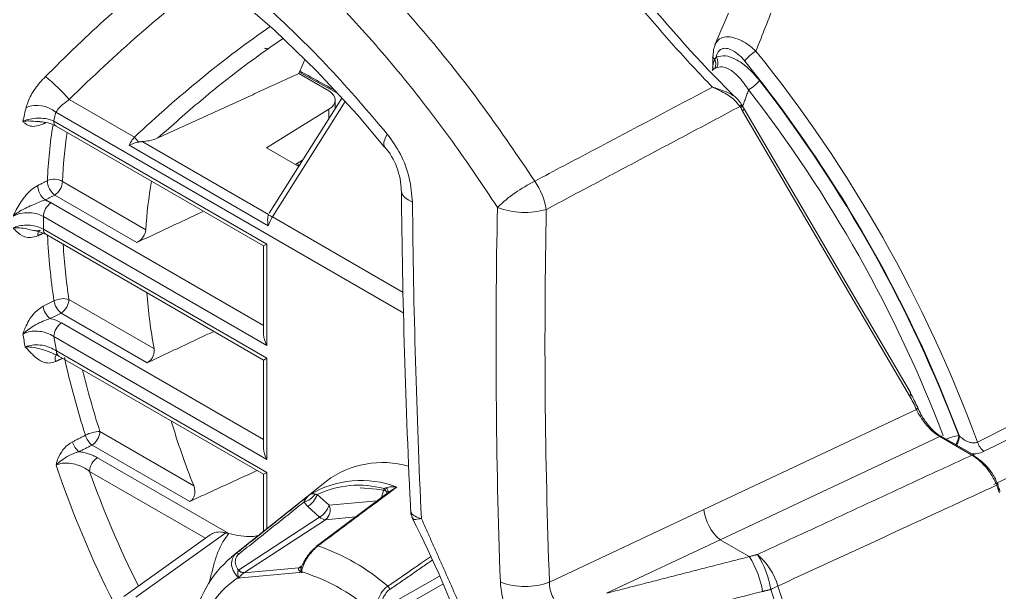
# Model space of a CAD drawing. Extents: x 11 to 120, y 2 to 94.
# Drawn here: x 14.855 to 17.484, y 11.821 to 13.357 of the extents above; entities that cross this region are included whole.
import ezdxf

# ---------------------------------------------------------------- set-up
doc = ezdxf.new("R2010")
doc.units = 0
doc.header["$MEASUREMENT"] = 0
doc.linetypes.add('SLD-Solid', pattern=[0])
doc.layers.add('OBJECT', color=7, linetype='CONTINUOUS')

msp = doc.modelspace()

# ---------------------------------------------------------------- linework, layer by layer
at = {"layer": 'OBJECT', "color": 7, "linetype": 'SLD-Solid', "lineweight": 15}
for p, q in [((16.7153, 13.2603), (16.7153, 13.229)), ((16.8011, 13.2461), (16.8527, 13.1808)), ((15.6846, 13.1664), (15.6047, 13.2125)), ((15.7199, 13.1467), (15.525, 12.838)), ((14.9885, 13.1427), (15.1633, 13.0418)), ((15.7288, 13.1371), (15.5337, 12.828)), ((15.7022, 13.1185), (15.7022, 13.1417)), ((16.7925, 13.1293), (16.7905, 13.1332)), ((17.2457, 12.3569), (16.7979, 13.1206)), ((15.886, 12.5696), (14.9524, 13.1085)), ((15.6853, 13.117), (15.5178, 13.0134)), ((15.6853, 13.0918), (15.6853, 13.117)), ((17.2432, 12.3483), (16.7954, 13.112)), ((14.9469, 13.0852), (15.5187, 12.7551)), ((14.9531, 13.0714), (15.5099, 12.75)), ((15.5225, 12.8044), (15.149, 13.02)), ((15.1838, 13.03), (15.5231, 12.8341)), ((15.6043, 12.9635), (15.5178, 13.0134)), ((15.5953, 12.9687), (15.6146, 12.9799)), ((15.6019, 12.9725), (15.6033, 12.9641)), ((14.9701, 12.9229), (15.194, 12.7937)), ((15.1695, 12.7592), (14.9493, 12.8864)), ((14.9399, 12.866), (15.5099, 12.537)), ((15.5187, 12.4833), (14.919, 12.8295)), ((15.5337, 12.828), (15.8844, 12.6255)), ((14.919, 12.7951), (15.5187, 12.4489)), ((14.9252, 12.7813), (15.5099, 12.4438)), ((15.5187, 12.7551), (15.5099, 12.75)), ((15.5187, 12.7551), (15.5187, 12.4833)), ((15.5099, 12.75), (15.5099, 12.5129)), ((14.9876, 12.6066), (15.2158, 12.4749)), ((15.1975, 12.4369), (14.9668, 12.5701)), ((14.9678, 12.5437), (15.5099, 12.2308)), ((15.5187, 12.1771), (14.9469, 12.5072)), ((14.9541, 12.4686), (15.5187, 12.1427)), ((14.9603, 12.4549), (15.5099, 12.1376)), ((15.5187, 12.4489), (15.5099, 12.4438)), ((15.5099, 12.4438), (15.5099, 12.2067)), ((15.5187, 12.4489), (15.5187, 12.1771)), ((16.6914, 12.0433), (17.2617, 12.3114)), ((15.0706, 12.2525), (15.3224, 12.1071)), ((17.3241, 12.2389), (16.735, 11.9619)), ((17.4104, 12.189), (17.3241, 12.2389)), ((17.4156, 12.1896), (17.3292, 12.2394)), ((17.3772, 12.2401), (17.3752, 12.2413)), ((15.3116, 12.0648), (15.0498, 12.216)), ((15.0638, 12.1821), (15.4162, 11.9787)), ((15.3537, 11.9662), (15.043, 12.1455)), ((15.5187, 12.1427), (15.5099, 12.1376)), ((15.5099, 12.1376), (15.5099, 11.9848)), ((15.5187, 12.1427), (15.5187, 11.9918)), ((15.6784, 12.1192), (15.4238, 11.9161)), ((15.7692, 12.1017), (15.8126, 12.0977)), ((15.8265, 12.0751), (15.833, 12.0992)), ((15.8482, 12.0913), (15.6522, 11.9451)), ((15.6538, 12.0832), (15.6858, 12.0548)), ((15.6602, 12.0227), (15.6282, 12.0511)), ((15.8148, 12.0663), (15.6858, 12.0548)), ((16.277, 11.8485), (16.6914, 12.0433)), ((15.4422, 11.8808), (15.6602, 12.0227)), ((15.6763, 12.0159), (15.4583, 11.8739)), ((15.6763, 12.0159), (15.7568, 12.0231)), ((15.3668, 11.9755), (15.1348, 11.8095)), ((15.1671, 11.8081), (15.4082, 11.9807)), ((16.735, 11.9619), (16.4298, 11.8185)), ((16.735, 11.9619), (16.8132, 11.9168)), ((15.4238, 11.9161), (15.437, 11.9258)), ((15.4572, 11.8732), (15.6042, 11.8863)), ((15.6052, 11.8871), (15.6109, 11.8909)), ((15.6157, 11.8747), (15.4393, 11.8589)), ((15.8248, 11.7752), (15.982, 11.8641)), ((15.991, 11.843), (15.8347, 11.7546))]:
    msp.add_line(p, q, dxfattribs=at)
at = {"layer": 'OBJECT', "color": 7, "linetype": 'SLD-Solid', "lineweight": 15, "flags": 128}
for points in [[(14.3979, 13.8517), (14.4605, 13.8507), (14.5792, 13.8373), (14.6999, 13.8122), (14.8219, 13.7755), (14.9445, 13.7275), (15.0659, 13.6686), (15.1863, 13.5991), (15.3056, 13.5191), (15.4234, 13.4289), (15.5391, 13.3289), (15.6522, 13.2196), (15.7619, 13.1014), (15.8341, 13.0154)], [(16.8284, 13.5387), (16.798, 13.4695), (16.7208, 13.2893)], [(16.7215, 13.2893), (16.7169, 13.277), (16.7161, 13.2601)], [(15.6047, 13.2125), (15.6162, 13.2396), (15.621, 13.2502)], [(16.7148, 13.2288), (16.7151, 13.2263), (16.7132, 13.2217)], [(15.6067, 13.2159), (15.6189, 13.2092), (15.7066, 13.161)], [(16.789, 13.1348), (16.7901, 13.134), (16.7907, 13.1333)], [(16.7979, 13.1206), (16.7966, 13.1228), (16.7928, 13.1296)], [(15.8419, 13.0502), (15.8357, 13.0387), (15.8325, 13.0289), (15.8325, 13.021), (15.8349, 13.016)], [(15.9094, 12.8679), (15.8976, 12.8736), (15.8886, 12.8802), (15.8825, 12.8874), (15.8798, 12.8949), (15.8796, 12.8973)], [(14.8975, 12.7904), (14.9112, 12.7874), (14.9252, 12.7813)], [(17.469, 12.1099), (17.5246, 12.1369), (17.7732, 12.2577), (17.8974, 12.3181), (18.0215, 12.3786), (18.2696, 12.4998), (18.4349, 12.5807), (18.545, 12.6347), (18.6184, 12.6709), (18.6673, 12.6951), (18.6998, 12.7112), (18.7215, 12.7221), (18.7359, 12.7293), (18.7455, 12.7342), (18.7519, 12.7375), (18.7561, 12.7397), (18.7589, 12.7412), (18.7608, 12.7422), (18.762, 12.7428), (18.7628, 12.7433), (18.7634, 12.7436), (18.7637, 12.7438), (18.7639, 12.744), (18.7641, 12.7441), (18.7642, 12.7441), (18.7643, 12.7442), (18.7643, 12.7442), (18.7643, 12.7443), (18.7643, 12.7443), (18.7643, 12.7443), (18.7643, 12.7443), (18.7643, 12.7443), (18.7643, 12.7443), (18.7643, 12.7443)], [(17.2849, 12.4624), (17.3239, 12.3737), (17.3772, 12.2401)], [(14.9457, 12.4609), (14.9594, 12.4554), (14.9602, 12.4549)], [(14.9512, 12.44), (14.9506, 12.4462), (14.9509, 12.4517), (14.9523, 12.4562), (14.9546, 12.4596), (14.9572, 12.4614)], [(17.2624, 12.3212), (17.2636, 12.3204), (17.2645, 12.3194), (17.265, 12.3183), (17.2651, 12.3169), (17.2648, 12.3155), (17.2641, 12.3141), (17.2631, 12.3127), (17.2617, 12.3114)], [(15.8126, 12.0977), (15.822, 12.0968), (15.8472, 12.0904)], [(17.4786, 12.1133), (17.4797, 12.1132), (17.4805, 12.1129), (17.4809, 12.1124), (17.4809, 12.1118), (17.4804, 12.1111), (17.4796, 12.1102), (17.4784, 12.1093), (17.477, 12.1084)], [(15.9051, 12.0395), (15.9079, 12.0234), (15.9109, 12.0183)], [(15.6115, 11.8904), (15.6115, 11.8904), (15.6107, 11.8893), (15.6097, 11.8887)], [(16.8899, 11.8379), (16.9453, 11.6694), (16.9912, 11.5018), (17.0272, 11.3362), (17.0531, 11.1735), (17.0687, 11.0149), (17.0739, 10.8613), (17.0687, 10.7137), (17.0531, 10.5731), (17.0272, 10.4403), (16.9912, 10.3162), (16.9453, 10.2016), (16.8899, 10.0972)], [(16.8707, 10.092), (16.926, 10.1962), (16.9718, 10.3105), (17.0077, 10.4343), (17.0335, 10.5668), (17.0491, 10.7071), (17.0543, 10.8544), (17.0491, 11.0076), (17.0335, 11.1659), (17.0077, 11.3282), (16.9718, 11.4934), (16.926, 11.6606), (16.8707, 11.8287)]]:
    msp.add_lwpolyline(points, dxfattribs=at)
at = {"layer": 'OBJECT', "color": 7, "linetype": 'SLD-Solid', "lineweight": 15}
for centre, radius, start, end in [((19.013, 15.4321), 3.1963, 219.2099, 225.7119), ((16.7282, 13.261), 0.013, 183.8367, 232.7074), ((16.6956, 13.2412), 0.0333, 338.3274, 28.7823), ((16.8887, 13.177), 0.1116, 121.1996, 141.7315), ((13.9489, 10.945), 3.7045, 20.1933, 38.9238), ((16.6924, 13.2384), 0.0306, 336.5377, 23.7501), ((14.6006, 12.8056), 0.5139, 40.9905, 50.9144), ((16.7461, 13.2752), 0.1249, 301.4064, 319.298), ((13.9543, 10.9482), 3.6571, 20.7055, 37.8796), ((13.9381, 10.9381), 3.6776, 24.4863, 37.5764), ((13.9638, 10.9536), 3.6075, 20.9079, 37.878), ((15.9211, 12.8641), 1.0796, 166.1998, 168.2332), ((14.9016, 13.0487), 0.0785, 49.682, 111.6683), ((16.7836, 13.1303), 0.00762, 308.1761, 22.5303), ((16.786, 13.1272), 0.00728, 305.1344, 17.9333), ((16.791, 13.118), 0.00739, 306.3514, 20.921), ((15.9534, 12.8626), 1.0308, 166.1944, 167.5288), ((14.9108, 13.0002), 0.0828, 59.2653, 90.7282), ((16.2335, 12.8694), 1.305, 170.9269, 177.552), ((14.9612, 13.0834), 0.0144, 172.814, 235.8738), ((16.2713, 12.8664), 1.3024, 171.6976, 177.5123), ((15.3576, 13.202), 0.2518, 219.5019, 223.4009), ((15.6935, 12.8956), 0.1857, 0.6374, 40.5192), ((14.9546, 12.9135), 0.0506, 181.4708, 232.2576), ((14.9477, 12.8842), 0.0448, 59.9248, 113.7567), ((14.9803, 12.9264), 0.0506, 181.4562, 232.2583), ((14.924, 12.925), 0.0462, 303.2297, 357.3477), ((16.1875, 12.7409), 0.9949, 169.4279, 176.9596), ((16.4254, 12.5498), 0.4186, 116.6686, 133.4589), ((16.0764, 12.8135), 0.1952, 10.1985, 34.4163), ((38.3481, 13.1221), 22.4696, 180.57331, 182.78615), ((14.9652, 12.8274), 0.0462, 123.2297, 177.3477), ((15.5039, 12.7793), 0.057, 58.5212, 70.7266), ((16.2112, 13.0431), 0.2033, 248.7407, 286.4013), ((16.4292, 12.8123), 1.5103, 179.3466, 180.6534), ((14.9024, 12.8061), 0.0157, 258.4514, 301.5402), ((14.9187, 12.7801), 0.015, 125.439, 190.2015), ((14.9333, 12.7933), 0.0144, 172.814, 235.8738), ((16.7664, 12.8709), 1.8386, 182.8805, 188.3769), ((16.8008, 12.8727), 1.8326, 183.7038, 188.3487), ((16.7139, 12.7457), 1.5223, 184.5532, 190.2466), ((14.9722, 12.5527), 0.056, 74.0388, 116.1981), ((14.9985, 12.6108), 0.0516, 188.6708, 232.0926), ((14.9414, 12.6088), 0.0462, 303.2297, 357.3477), ((14.9692, 12.596), 0.0516, 188.6719, 232.0926), ((14.9931, 12.5051), 0.0462, 123.2297, 177.3477), ((16.9362, 12.8625), 2.1012, 189.5405, 190.5131), ((16.9699, 12.8638), 2.0542, 189.9971, 191.0921), ((14.9684, 12.4668), 0.0144, 172.814, 235.8738), ((17.2939, 12.9673), 2.3753, 192.5519, 197.7704), ((17.3204, 12.9726), 2.3622, 193.58, 197.7499), ((17.2388, 12.3542), 0.00739, 306.3514, 20.921), ((17.2082, 12.859), 2.0302, 196.5526, 201.7367), ((15.0724, 12.1672), 0.0853, 91.1576, 118.2211), ((15.0245, 12.2546), 0.0462, 303.2297, 357.3477), ((15.081, 12.2562), 0.0509, 195.7361, 232.165), ((17.3271, 12.2348), 0.00508, 65.8557, 126.7881), ((17.3869, 12.1422), 0.0998, 96.7686, 116.3068), ((17.3307, 12.243), 0.0446, 325.0707, 357.7635), ((17.3321, 12.242), 0.0452, 325.2994, 357.5348), ((15.0459, 12.2385), 0.0509, 195.7198, 232.1647), ((17.4737, 12.239), 0.0504, 197.5923, 232.1954), ((15.0892, 12.1434), 0.0462, 123.2297, 177.3477), ((17.4135, 12.1849), 0.00508, 65.8557, 126.7881), ((17.4131, 12.1859), 0.00443, 3.2344, 56.8424), ((17.5544, 13.0369), 2.7444, 198.588, 207.019), ((15.8286, 11.9184), 0.2508, 73.6714, 126.814), ((17.546, 13.0309), 2.655, 199.4801, 206.7063), ((15.7715, 11.8559), 0.2653, 68.7833, 121.4357), ((15.7649, 11.8504), 0.258, 74.6952, 115.5238), ((15.8184, 12.0813), 0.0231, 10.9644, 50.8315), ((15.8287, 12.0896), 0.0156, 353.2638, 49.6007), ((15.608, 12.1087), 0.0467, 282.7083, 328.6069), ((15.5949, 12.1039), 0.0624, 302.2217, 340.6102), ((15.6269, 12.0755), 0.0624, 302.2217, 340.6102), ((15.6555, 12.0416), 0.033, 308.9186, 23.6067), ((16.8152, 12.0573), 0.1247, 186.4504, 229.9107), ((15.6769, 12.0397), 0.0238, 225.4599, 268.4639), ((13.7444, 10.8882), 2.4421, 18.8343, 27.5536), ((15.6543, 11.9425), 0.00327, 128.7109, 173.3558), ((15.6543, 11.9418), 0.00391, 67.2649, 121.9955), ((15.473, 11.4126), 0.5633, 48.9454, 71.06), ((15.6099, 11.6906), 0.2917, 129.6694, 171.8465), ((15.4397, 11.9195), 0.00684, 45.8912, 113.3484), ((16.6009, 11.7823), 0.2513, 9.3723, 32.3553), ((16.7224, 11.7892), 0.1744, 16.2129, 49.8073), ((16.6227, 11.7879), 0.2513, 9.3518, 32.3721), ((15.6027, 11.8986), 0.0123, 276.9582, 305.5145), ((15.6043, 11.8979), 0.0109, 275.0769, 303.631), ((15.5717, 11.6613), 0.2379, 123.8191, 173.6058), ((15.459, 11.8965), 0.0233, 223.4905, 265.4894), ((15.459, 11.8977), 0.0238, 225.4599, 268.4639), ((15.41, 11.8447), 0.0364, 23.9115, 25.2365), ((15.5787, 11.8646), 0.0344, 16.7627, 18.1123), ((15.4651, 11.391), 0.5066, 47.3058, 72.6995), ((15.8306, 11.8228), 0.0191, 18.2717, 49.6893), ((16.2113, 12.0247), 0.1881, 249.4906, 290.4516), ((16.7416, 12.1225), 0.3209, 293.7041, 297.5041)]:
    msp.add_arc(centre, radius, start, end, dxfattribs=at)
for centre, major_axis, ratio, start_param, end_param in [((15.5172, 11.6707), (1.4456, 2.1448), 0.522119, 0.993394, 1.205), ((15.5451, 11.7138), (1.2421, 1.844), 0.519337, 0.924375, 1.159868), ((15.6422, 13.141), (0.06, 0.0009), 0.587275, 5.506205, 7.059548), ((17.1519, 13.4512), (0.2555, 0.4414), 0.719689, 2.727079, 2.754128), ((26.7883, 18.9065), (5.5041, 16.751), 0.560269, 2.115265, 2.169133), ((30.0136, 17.0445), (8.7039, 15.04), 0.71887, 2.225239, 2.289687), ((30.0747, 17.0092), (8.654, 14.9534), 0.719689, 2.225246, 2.289695), ((15.5607, 12.8063), (0.0296, 0.0522), 0.572321, 1.47916, 1.919366), ((15.5399, 12.4956), (-0.0212, 0.0367), 0.577335, 0.785358, 1.570756), ((16.8945, 12.0259), (0.2504, 0.4328), 0.716843, 5.787436, 5.895695), ((16.9006, 12.0224), (0.2454, 0.4241), 0.719689, 5.787461, 5.89572), ((15.5399, 12.1894), (-0.0212, 0.0367), 0.577335, 0.785358, 1.570756)]:
    msp.add_ellipse(centre, major_axis=major_axis, ratio=ratio, start_param=start_param, end_param=end_param, dxfattribs=at)
for points, knots in [([(14.0509, 14.1862), (14.1001, 14.1955), (14.1991, 14.2143), (14.356, 14.2199), (14.5188, 14.2082), (14.6844, 14.177), (14.8505, 14.1276), (15.0167, 14.0603), (15.1841, 13.974), (15.3485, 13.8705), (15.5078, 13.7518), (15.6619, 13.6188), (15.8126, 13.4698), (15.9601, 13.3037), (16.1033, 13.1224), (16.1927, 12.9902), (16.2375, 12.9239)], [0, 0, 0, 0, 0.069874, 0.140224, 0.21209, 0.284485, 0.354361, 0.42473, 0.496663, 0.569139, 0.63829, 0.70792, 0.779053, 0.850702, 0.925062, 1, 1, 1, 1]), ([(16.1375, 12.8536), (16.0977, 12.9132), (16.0178, 13.0327), (15.8873, 13.2014), (15.7489, 13.3612), (15.6044, 13.5075), (15.4556, 13.6391), (15.3027, 13.7557), (15.1446, 13.8578), (14.9852, 13.9423), (14.8265, 14.009), (14.669, 14.0583), (14.511, 14.0907), (14.3498, 14.1053), (14.187, 14.1019), (14.0811, 14.0816), (14.0279, 14.0714)], [0, 0, 0, 0, 0.069423, 0.139315, 0.210704, 0.282616, 0.352042, 0.421958, 0.493432, 0.565446, 0.634079, 0.703187, 0.773786, 0.844894, 0.922121, 1, 1, 1, 1]), ([(14.3288, 13.9236), (14.377, 13.9216), (14.4734, 13.9176), (14.6235, 13.8905), (14.7764, 13.8471), (14.9301, 13.7865), (15.0817, 13.7102), (15.2316, 13.6184), (15.3803, 13.5105), (15.5335, 13.3808), (15.6891, 13.2293), (15.7908, 13.1101), (15.8419, 13.0502)], [0, 0, 0, 0, 0.095398, 0.190796, 0.288955, 0.387113, 0.482516, 0.577919, 0.676107, 0.774295, 0.886604, 1, 1, 1, 1]), ([(16.8309, 13.2725), (16.848, 13.316), (16.8853, 13.4103), (16.9229, 13.502), (16.9432, 13.5515)], [0, 0, 0, 0, 0.460735, 1, 1, 1, 1]), ([(14.9246, 13.2045), (14.9529, 13.2324), (15.035, 13.3134), (15.1563, 13.4237), (15.2534, 13.499), (15.2915, 13.5286)], [0, 0, 0, 0, 0.242354, 0.702629, 1, 1, 1, 1]), ([(16.7141, 13.1759), (16.6789, 13.2131), (16.6083, 13.2879), (16.5431, 13.3648), (16.5104, 13.4034)], [0, 0, 0, 0, 0.497922, 1, 1, 1, 1]), ([(15.5621, 13.3067), (15.5516, 13.2995), (15.4762, 13.2478), (15.3627, 13.1605), (15.2648, 13.0738), (15.2265, 13.0399)], [0, 0, 0, 0, 0.090061, 0.644114, 1, 1, 1, 1]), ([(16.8309, 13.2725), (16.826, 13.277), (16.8128, 13.289), (16.7903, 13.3029), (16.7659, 13.3112), (16.7454, 13.3114), (16.7291, 13.3045), (16.7237, 13.2941), (16.7211, 13.2891)], [0, 0, 0, 0, 0.119228, 0.318817, 0.498972, 0.66867, 0.840348, 1, 1, 1, 1]), ([(15.5119, 13.2807), (15.5122, 13.2806), (15.5136, 13.2802), (15.5161, 13.28), (15.5185, 13.28), (15.5191, 13.28), (15.5191, 13.28)], [0, 0, 0, 0, 0.150454, 0.807066, 0.987343, 1, 1, 1, 1]), ([(16.7248, 13.2573), (16.7253, 13.2596), (16.7269, 13.267), (16.7331, 13.2761), (16.7444, 13.281), (16.7585, 13.2795), (16.7746, 13.2717), (16.7894, 13.2597), (16.7979, 13.2499), (16.8011, 13.2461)], [0, 0, 0, 0, 0.072611, 0.232465, 0.384312, 0.536497, 0.701328, 0.887553, 1, 1, 1, 1]), ([(16.8408, 13.1937), (16.8298, 13.2065), (16.8097, 13.2298), (16.7775, 13.2516), (16.7483, 13.2625), (16.7326, 13.259), (16.7248, 13.2573)], [0, 0, 0, 0, 0.296309, 0.542641, 0.770962, 1, 1, 1, 1]), ([(16.7204, 13.2507), (16.7179, 13.2451), (16.7148, 13.2379), (16.7157, 13.2304), (16.7159, 13.2289)], [0, 0, 0, 0, 0.790657, 1, 1, 1, 1]), ([(16.7266, 13.2289), (16.7325, 13.23), (16.7445, 13.2321), (16.766, 13.221), (16.7893, 13.2006), (16.8035, 13.18), (16.8112, 13.1686)], [0, 0, 0, 0, 0.220289, 0.445216, 0.694221, 1, 1, 1, 1]), ([(14.9246, 13.2045), (14.9195, 13.1991), (14.9044, 13.1831), (14.8838, 13.154), (14.8764, 13.1325), (14.8726, 13.1216)], [0, 0, 0, 0, 0.201185, 0.599014, 1, 1, 1, 1]), ([(15.6082, 13.2185), (15.6152, 13.2147), (15.642, 13.1999), (15.6727, 13.1831), (15.6963, 13.1701), (15.7, 13.1681)], [0, 0, 0, 0, 0.228842, 0.87705, 1, 1, 1, 1]), ([(16.2375, 12.9239), (16.2897, 12.9515), (16.4485, 13.0355), (16.6074, 13.1195), (16.7141, 13.1759)], [0, 0, 0, 0, 0.328344, 1, 1, 1, 1]), ([(16.7883, 13.1243), (16.7835, 13.1305), (16.7714, 13.146), (16.7446, 13.1618), (16.7237, 13.1718), (16.7154, 13.1753), (16.7142, 13.1758), (16.7141, 13.1759)], [0, 0, 0, 0, 0.291275, 0.731777, 0.961023, 0.995992, 1, 1, 1, 1]), ([(16.7141, 13.1759), (16.7142, 13.1758), (16.7154, 13.1755), (16.719, 13.1745), (16.731, 13.171), (16.7525, 13.1632), (16.7762, 13.1512), (16.7853, 13.1395), (16.789, 13.1348)], [0, 0, 0, 0, 0.003811, 0.036464, 0.111775, 0.383706, 0.753032, 1, 1, 1, 1]), ([(14.9524, 13.1085), (14.9555, 13.113), (14.9619, 13.1221), (14.9757, 13.1338), (14.9853, 13.1405), (14.9885, 13.1427)], [0, 0, 0, 0, 0.396075, 0.797134, 1, 1, 1, 1]), ([(14.8641, 13.0843), (14.866, 13.0851), (14.8731, 13.0882), (14.8882, 13.092), (14.9093, 13.0934), (14.9303, 13.0913), (14.9414, 13.0872), (14.9469, 13.0852)], [0, 0, 0, 0, 0.075653, 0.298165, 0.527692, 0.762957, 1, 1, 1, 1]), ([(14.8641, 13.0843), (14.8642, 13.0843), (14.865, 13.0844), (14.8698, 13.0851), (14.8807, 13.0857), (14.8953, 13.0845), (14.9058, 13.0837), (14.9097, 13.0835)], [0, 0, 0, 0, 0.005706, 0.065943, 0.37072, 0.765561, 1, 1, 1, 1]), ([(14.9182, 13.0773), (14.9105, 13.0745), (14.8961, 13.0694), (14.8806, 13.0718), (14.8711, 13.0771), (14.8664, 13.0817), (14.8645, 13.0839), (14.8642, 13.0842), (14.8641, 13.0843)], [0, 0, 0, 0, 0.315257, 0.591484, 0.816993, 0.968793, 0.996835, 1, 1, 1, 1]), ([(15.149, 13.02), (15.1517, 13.0249), (15.1558, 13.0324), (15.1614, 13.0393), (15.1633, 13.0418)], [0, 0, 0, 0, 0.646691, 1, 1, 1, 1]), ([(15.9094, 12.8679), (15.9076, 12.8892), (15.904, 12.9318), (15.8795, 12.9972), (15.8543, 13.0327), (15.8419, 13.0502)], [0, 0, 0, 0, 0.336948, 0.673845, 1, 1, 1, 1]), ([(15.149, 13.02), (15.1491, 13.0201), (15.1531, 13.022), (15.1612, 13.0256), (15.1706, 13.0279), (15.1747, 13.0289)], [0, 0, 0, 0, 0.008868, 0.572493, 1, 1, 1, 1]), ([(15.2265, 13.0399), (15.2189, 13.037), (15.2057, 13.032), (15.1903, 13.0306), (15.1838, 13.03)], [0, 0, 0, 0, 0.575319, 1, 1, 1, 1]), ([(14.838, 12.8301), (14.838, 12.8302), (14.8408, 12.8357), (14.8497, 12.8536), (14.8644, 12.878), (14.8852, 12.9007), (14.8977, 12.9084), (14.9039, 12.9122)], [0, 0, 0, 0, 0.002802, 0.172015, 0.55712, 0.778452, 1, 1, 1, 1]), ([(14.9236, 12.8735), (14.919, 12.8719), (14.9089, 12.8685), (14.8862, 12.8582), (14.8644, 12.8487), (14.8467, 12.8371), (14.8409, 12.8326), (14.8381, 12.8302), (14.838, 12.8301)], [0, 0, 0, 0, 0.152597, 0.335216, 0.766583, 0.880806, 0.996721, 1, 1, 1, 1]), ([(14.919, 12.8295), (14.9138, 12.8319), (14.9033, 12.8368), (14.8832, 12.8396), (14.8629, 12.8386), (14.8476, 12.8346), (14.8401, 12.8311), (14.838, 12.8301)], [0, 0, 0, 0, 0.22747, 0.454853, 0.682237, 0.909584, 1, 1, 1, 1]), ([(15.5227, 12.8332), (15.522, 12.8302), (15.5205, 12.8244), (15.5208, 12.814), (15.5219, 12.8073), (15.5225, 12.8045), (15.5225, 12.8044)], [0, 0, 0, 0, 0.378286, 0.740602, 0.992265, 1, 1, 1, 1]), ([(14.838, 12.7986), (14.8401, 12.7995), (14.8476, 12.8026), (14.8629, 12.8058), (14.8833, 12.8061), (14.9033, 12.8027), (14.9138, 12.7976), (14.919, 12.7951)], [0, 0, 0, 0, 0.090605, 0.317992, 0.545361, 0.772689, 1, 1, 1, 1]), ([(17.4428, 12.1992), (17.7256, 12.3407), (18.13, 12.5432), (18.5344, 12.7458), (18.6561, 12.8068)], [0, 0, 0, 0, 0.699038, 1, 1, 1, 1]), ([(14.838, 12.7986), (14.8381, 12.7986), (14.8409, 12.7988), (14.8467, 12.7991), (14.8644, 12.7986), (14.8821, 12.7936), (14.8963, 12.7913), (14.8977, 12.7911)], [0, 0, 0, 0, 0.004613, 0.167678, 0.328362, 0.935191, 1, 1, 1, 1]), ([(14.9039, 12.7774), (14.8977, 12.7753), (14.8852, 12.771), (14.8644, 12.7747), (14.8497, 12.7859), (14.8408, 12.7956), (14.838, 12.7985), (14.838, 12.7986)], [0, 0, 0, 0, 0.221548, 0.44288, 0.827985, 0.997198, 1, 1, 1, 1]), ([(15.194, 12.7937), (15.1936, 12.7909), (15.1928, 12.7853), (15.1884, 12.7763), (15.1821, 12.7681), (15.1754, 12.7623), (15.1711, 12.7601), (15.1695, 12.7592)], [0, 0, 0, 0, 0.216609, 0.433176, 0.650777, 0.869529, 1, 1, 1, 1]), ([(18.2794, 12.6517), (18.2641, 12.644), (18.1873, 12.6055), (17.9028, 12.4629), (17.6335, 12.3279), (17.4257, 12.2238)], [0, 0, 0, 0, 0.053919, 0.269597, 1, 1, 1, 1]), ([(14.8641, 12.5142), (14.8642, 12.5143), (14.8645, 12.5153), (14.8664, 12.5209), (14.8711, 12.5331), (14.8806, 12.552), (14.8961, 12.5737), (14.9105, 12.5832), (14.9182, 12.5883)], [0, 0, 0, 0, 0.003165, 0.031207, 0.183007, 0.408516, 0.684743, 1, 1, 1, 1]), ([(14.9375, 12.5553), (14.931, 12.5532), (14.9174, 12.5488), (14.898, 12.5386), (14.8806, 12.528), (14.8698, 12.5195), (14.865, 12.5151), (14.8642, 12.5143), (14.8641, 12.5142)], [0, 0, 0, 0, 0.24586, 0.504617, 0.760113, 0.957329, 0.996307, 1, 1, 1, 1]), ([(14.9375, 12.5553), (14.9385, 12.5551), (14.9496, 12.5524), (14.9591, 12.5479), (14.9678, 12.5437)], [0, 0, 0, 0, 0.081826, 1, 1, 1, 1]), ([(14.9469, 12.5072), (14.941, 12.5106), (14.9297, 12.5172), (14.9088, 12.5217), (14.8885, 12.5218), (14.8734, 12.5185), (14.8662, 12.5152), (14.8641, 12.5142)], [0, 0, 0, 0, 0.252206, 0.478104, 0.698136, 0.91548, 1, 1, 1, 1]), ([(14.8704, 12.4791), (14.872, 12.4798), (14.879, 12.4826), (14.8942, 12.4854), (14.9157, 12.4844), (14.9371, 12.4788), (14.9484, 12.472), (14.9541, 12.4686)], [0, 0, 0, 0, 0.06622, 0.289538, 0.521764, 0.760041, 1, 1, 1, 1]), ([(14.8704, 12.4791), (14.8704, 12.4791), (14.8728, 12.4792), (14.8784, 12.4793), (14.8934, 12.4785), (14.9172, 12.4731), (14.9363, 12.4652), (14.9458, 12.4613)], [0, 0, 0, 0, 0.003789, 0.107041, 0.248883, 0.625597, 1, 1, 1, 1]), ([(14.9512, 12.44), (14.9455, 12.4382), (14.934, 12.4346), (14.9137, 12.4391), (14.8938, 12.4537), (14.8799, 12.4697), (14.8718, 12.4778), (14.8704, 12.479), (14.8704, 12.4791)], [0, 0, 0, 0, 0.174609, 0.349137, 0.641913, 0.941152, 0.997522, 1, 1, 1, 1]), ([(15.2158, 12.4749), (15.2161, 12.4717), (15.2167, 12.4653), (15.2141, 12.4551), (15.2092, 12.4462), (15.2033, 12.44), (15.1991, 12.4378), (15.1975, 12.4369)], [0, 0, 0, 0, 0.220859, 0.441926, 0.657693, 0.867325, 1, 1, 1, 1]), ([(17.3241, 12.2389), (17.3182, 12.2427), (17.3065, 12.2503), (17.2895, 12.268), (17.2749, 12.2876), (17.2661, 12.3024), (17.2625, 12.3098), (17.2617, 12.3114)], [0, 0, 0, 0, 0.231454, 0.4628, 0.696832, 0.93503, 1, 1, 1, 1]), ([(17.2649, 12.3162), (17.2676, 12.3104), (17.2739, 12.297), (17.2893, 12.2743), (17.3074, 12.2531), (17.32, 12.2439), (17.3257, 12.2398)], [0, 0, 0, 0, 0.220105, 0.501028, 0.773646, 1, 1, 1, 1]), ([(17.3772, 12.2401), (17.3811, 12.2367), (17.3888, 12.2301), (17.4014, 12.2241), (17.4108, 12.222), (17.4174, 12.2217), (17.422, 12.2223), (17.4249, 12.2234), (17.4257, 12.2238)], [0, 0, 0, 0, 0.29554, 0.57572, 0.740311, 0.809198, 0.945635, 1, 1, 1, 1]), ([(14.9531, 12.1621), (14.9531, 12.1622), (14.9536, 12.1642), (14.9555, 12.1722), (14.9614, 12.1886), (14.9748, 12.2101), (14.9893, 12.2197), (14.9968, 12.2247)], [0, 0, 0, 0, 0.003673, 0.075621, 0.294595, 0.635204, 1, 1, 1, 1]), ([(15.0146, 12.1983), (15.0075, 12.1961), (14.9927, 12.1914), (14.9738, 12.1798), (14.9607, 12.1696), (14.9547, 12.1638), (14.9532, 12.1622), (14.9531, 12.1621)], [0, 0, 0, 0, 0.307721, 0.642116, 0.899777, 0.995744, 1, 1, 1, 1]), ([(15.0146, 12.1983), (15.0177, 12.1978), (15.0313, 12.1956), (15.0485, 12.1902), (15.0602, 12.184), (15.0638, 12.1821)], [0, 0, 0, 0, 0.166874, 0.742789, 1, 1, 1, 1]), ([(17.477, 12.1084), (17.4723, 12.1185), (17.4631, 12.1387), (17.4413, 12.1653), (17.4229, 12.1812), (17.4127, 12.1876), (17.4104, 12.189)], [0, 0, 0, 0, 0.302947, 0.605662, 0.913216, 1, 1, 1, 1]), ([(17.4428, 12.1992), (17.4427, 12.1991), (17.4374, 12.1965), (17.4271, 12.1927), (17.4158, 12.1923), (17.4112, 12.1921)], [0, 0, 0, 0, 0.014306, 0.602617, 1, 1, 1, 1]), ([(17.4176, 12.1861), (17.4249, 12.1812), (17.4395, 12.1714), (17.46, 12.1484), (17.4726, 12.1281), (17.4775, 12.1161), (17.4786, 12.1133)], [0, 0, 0, 0, 0.301009, 0.601823, 0.907075, 1, 1, 1, 1]), ([(15.043, 12.1455), (15.0403, 12.1475), (15.0318, 12.1538), (15.0154, 12.1619), (14.9942, 12.1674), (14.9743, 12.1683), (14.9607, 12.1655), (14.9545, 12.1627), (14.9531, 12.1621)], [0, 0, 0, 0, 0.110279, 0.354068, 0.569426, 0.763377, 0.947631, 1, 1, 1, 1]), ([(15.3224, 12.1071), (15.3237, 12.1031), (15.3262, 12.0949), (15.3254, 12.0828), (15.3215, 12.0733), (15.3166, 12.0676), (15.3129, 12.0655), (15.3116, 12.0648)], [0, 0, 0, 0, 0.259509, 0.520202, 0.708476, 0.89739, 1, 1, 1, 1]), ([(15.8675, 12.1033), (15.863, 12.0999), (15.8401, 12.0828), (15.7695, 12.0302), (15.7035, 11.9809), (15.6558, 11.9454)], [0, 0, 0, 0, 0.064852, 0.324258, 1, 1, 1, 1]), ([(15.8388, 12.1014), (15.8411, 12.1021), (15.8466, 12.1037), (15.8564, 12.1041), (15.8638, 12.1037), (15.8675, 12.1033), (15.8675, 12.1033)], [0, 0, 0, 0, 0.259143, 0.645711, 0.993122, 1, 1, 1, 1]), ([(15.8675, 12.1033), (15.8675, 12.1032), (15.8638, 12.1013), (15.8572, 12.0976), (15.8511, 12.0932), (15.8483, 12.0911)], [0, 0, 0, 0, 0.010948, 0.556357, 1, 1, 1, 1]), ([(17.477, 12.1084), (17.4273, 12.0855), (17.2316, 11.9953), (17.0359, 11.9051), (16.8899, 11.8379)], [0, 0, 0, 0, 0.25403, 1, 1, 1, 1]), ([(15.437, 11.9258), (15.4413, 11.9292), (15.4625, 11.9461), (15.5278, 11.9983), (15.589, 12.0471), (15.6332, 12.0823)], [0, 0, 0, 0, 0.064852, 0.324258, 1, 1, 1, 1]), ([(15.6183, 12.0631), (15.6192, 12.0651), (15.6214, 12.0703), (15.6266, 12.0764), (15.6309, 12.0805), (15.6331, 12.0823), (15.6332, 12.0823)], [0, 0, 0, 0, 0.25416, 0.6414, 0.992943, 1, 1, 1, 1]), ([(15.6332, 12.0823), (15.6332, 12.0823), (15.6345, 12.0832), (15.6376, 12.0845), (15.6423, 12.0855), (15.6463, 12.0847), (15.6479, 12.0844)], [0, 0, 0, 0, 0.006878, 0.354289, 0.740857, 1, 1, 1, 1]), ([(15.9045, 12.0403), (15.9055, 12.0365), (15.9075, 12.0288), (15.9207, 12.0224), (15.9306, 12.0198), (15.9333, 12.0192), (15.9334, 12.0192)], [0, 0, 0, 0, 0.422464, 0.850279, 0.994186, 1, 1, 1, 1]), ([(15.9334, 12.0192), (15.9333, 12.0191), (15.9309, 12.0186), (15.9223, 12.017), (15.9123, 12.0159), (15.9115, 12.0179), (15.9113, 12.0187)], [0, 0, 0, 0, 0.006797, 0.1748, 0.674531, 1, 1, 1, 1]), ([(15.3641, 11.846), (15.3653, 11.8509), (15.3692, 11.8662), (15.3751, 11.8918), (15.3846, 11.9229), (15.3969, 11.9521), (15.4102, 11.9702), (15.4163, 11.9786)], [0, 0, 0, 0, 0.107469, 0.341009, 0.569588, 0.800686, 1, 1, 1, 1]), ([(15.3669, 11.9752), (15.3708, 11.9775), (15.3792, 11.9825), (15.3942, 11.9835), (15.4044, 11.9815), (15.4082, 11.9807)], [0, 0, 0, 0, 0.349231, 0.752517, 1, 1, 1, 1]), ([(15.4163, 11.9786), (15.4381, 11.9739), (15.4659, 11.9679), (15.4898, 11.972), (15.495, 11.9729)], [0, 0, 0, 0, 0.783268, 1, 1, 1, 1]), ([(15.6558, 11.9454), (15.6516, 11.9418), (15.6431, 11.9347), (15.6311, 11.92), (15.621, 11.9037), (15.6145, 11.8884), (15.6121, 11.8792), (15.6115, 11.8754), (15.6114, 11.8753)], [0, 0, 0, 0, 0.20087, 0.40002, 0.605987, 0.832568, 0.991709, 1, 1, 1, 1]), ([(15.6151, 11.8962), (15.6171, 11.9004), (15.6211, 11.9088), (15.63, 11.9219), (15.6403, 11.934), (15.6474, 11.9399), (15.651, 11.9429)], [0, 0, 0, 0, 0.255736, 0.511069, 0.755325, 1, 1, 1, 1]), ([(15.4429, 11.8602), (15.4427, 11.8604), (15.4396, 11.8634), (15.4315, 11.8727), (15.4235, 11.8893), (15.4236, 11.9079), (15.43, 11.9197), (15.4356, 11.9246), (15.437, 11.9258)], [0, 0, 0, 0, 0.008302, 0.15352, 0.438825, 0.698284, 0.923791, 1, 1, 1, 1]), ([(15.4445, 11.9244), (15.4433, 11.9234), (15.4387, 11.9193), (15.4335, 11.9096), (15.4337, 11.8949), (15.4394, 11.8854), (15.4422, 11.8808)], [0, 0, 0, 0, 0.092743, 0.368056, 0.688408, 1, 1, 1, 1]), ([(15.843, 11.8374), (15.8477, 11.8406), (15.8716, 11.8571), (15.9099, 11.8835), (15.9435, 11.9066), (15.9579, 11.9166)], [0, 0, 0, 0, 0.124796, 0.62398, 1, 1, 1, 1]), ([(15.6117, 11.8745), (15.6116, 11.8745), (15.6114, 11.8745), (15.611, 11.8745), (15.6101, 11.8749), (15.6079, 11.8764), (15.6053, 11.879), (15.6034, 11.8821), (15.6029, 11.8847), (15.6038, 11.8859), (15.6042, 11.8863)], [0, 0, 0, 0, 0.020895, 0.038908, 0.075404, 0.191564, 0.449116, 0.682572, 0.877716, 1, 1, 1, 1]), ([(15.6116, 11.8903), (15.6114, 11.8897), (15.6104, 11.8874), (15.6099, 11.8829), (15.6102, 11.8786), (15.6108, 11.8761), (15.6111, 11.8754), (15.6112, 11.8753), (15.6112, 11.8752), (15.6113, 11.8752), (15.6113, 11.8752), (15.6114, 11.8752), (15.6114, 11.8753), (15.6114, 11.8753)], [0, 0, 0, 0, 0.126929, 0.473613, 0.824851, 0.95464, 0.967333, 0.973173, 0.977652, 0.982252, 0.986681, 0.995143, 1, 1, 1, 1]), ([(15.6148, 11.8958), (15.614, 11.895), (15.6127, 11.8933), (15.612, 11.8912), (15.6116, 11.8903)], [0, 0, 0, 0, 0.529219, 1, 1, 1, 1]), ([(15.4393, 11.8589), (15.4396, 11.859), (15.4408, 11.8594), (15.442, 11.8599), (15.4429, 11.8602)], [0, 0, 0, 0, 0.220699, 1, 1, 1, 1]), ([(15.4432, 11.8594), (15.4422, 11.8593), (15.4409, 11.8591), (15.4396, 11.8589), (15.4393, 11.8589)], [0, 0, 0, 0, 0.813974, 1, 1, 1, 1]), ([(15.4429, 11.8602), (15.4429, 11.8602), (15.443, 11.8602), (15.443, 11.8602), (15.4431, 11.8602), (15.4431, 11.8602), (15.4431, 11.8603), (15.443, 11.8607), (15.4424, 11.8623), (15.4412, 11.8661), (15.4403, 11.8717), (15.4408, 11.8771), (15.4417, 11.8795), (15.4421, 11.8804)], [0, 0, 0, 0, 0.006251, 0.010873, 0.014164, 0.017464, 0.021803, 0.032032, 0.073944, 0.240397, 0.569572, 0.838891, 1, 1, 1, 1]), ([(15.4572, 11.8732), (15.4564, 11.8727), (15.4543, 11.8714), (15.451, 11.8685), (15.4478, 11.8649), (15.4457, 11.8619), (15.4445, 11.8601), (15.4438, 11.8596), (15.4435, 11.8595), (15.4433, 11.8594), (15.4432, 11.8594)], [0, 0, 0, 0, 0.122284, 0.317428, 0.550884, 0.808436, 0.924596, 0.961092, 0.979105, 1, 1, 1, 1]), ([(15.6114, 11.8753), (15.6125, 11.8751), (15.614, 11.8749), (15.6154, 11.8747), (15.6157, 11.8747)], [0, 0, 0, 0, 0.779301, 1, 1, 1, 1]), ([(15.6157, 11.8747), (15.6155, 11.8747), (15.6141, 11.8746), (15.6128, 11.8745), (15.6117, 11.8745)], [0, 0, 0, 0, 0.186026, 1, 1, 1, 1]), ([(15.8128, 11.759), (15.8128, 11.7592), (15.8122, 11.7633), (15.8113, 11.7756), (15.8142, 11.7964), (15.824, 11.8184), (15.8348, 11.8313), (15.8413, 11.8361), (15.843, 11.8374)], [0, 0, 0, 0, 0.008302, 0.15352, 0.438825, 0.698284, 0.923791, 1, 1, 1, 1]), ([(16.1535, 11.7977), (16.1535, 11.7979), (16.1487, 11.815), (16.1471, 11.8319), (16.1454, 11.8485)], [0, 0, 0, 0, 0.008018, 1, 1, 1, 1]), ([(16.277, 11.8485), (16.2772, 11.8415), (16.2778, 11.8275), (16.2864, 11.8066), (16.2987, 11.7892), (16.3088, 11.7813), (16.3134, 11.7777)], [0, 0, 0, 0, 0.262327, 0.524834, 0.784589, 1, 1, 1, 1]), ([(15.8487, 11.8288), (15.8473, 11.8278), (15.8419, 11.8237), (15.8332, 11.8127), (15.8259, 11.7945), (15.8252, 11.7816), (15.8248, 11.7752)], [0, 0, 0, 0, 0.092743, 0.368056, 0.688408, 1, 1, 1, 1]), ([(16.8488, 11.8232), (16.7873, 11.8078), (16.6593, 11.7757), (16.5311, 11.7441), (16.4645, 11.7277)], [0, 0, 0, 0, 0.480478, 1, 1, 1, 1])]:
    msp.add_open_spline(points, degree=3, knots=knots, dxfattribs=at)
for points in [[(16.7248, 13.2573), (16.7204, 13.2507)], [(16.714, 13.221), (16.7204, 13.2262)], [(16.7204, 13.2262), (16.7266, 13.2289)], [(15.2265, 13.0399), (15.6047, 13.2125)], [(16.7943, 13.1215), (16.8112, 13.1686)], [(16.7883, 13.1243), (16.2686, 12.8481)], [(16.7902, 13.1213), (16.7883, 13.1243)], [(14.9255, 13.0807), (14.9182, 13.0773)], [(15.1747, 13.0289), (15.1838, 13.03)], [(14.9039, 12.9122), (14.9297, 12.9251)], [(14.9493, 12.8864), (14.9236, 12.8735)], [(14.9236, 12.8735), (14.9399, 12.866)], [(15.1695, 12.7592), (15.3487, 12.8431)], [(15.5231, 12.8341), (15.5227, 12.8332)], [(14.9186, 12.7842), (14.9039, 12.7774)], [(14.9182, 12.5883), (14.9475, 12.603)], [(14.9668, 12.5701), (14.9375, 12.5553)], [(15.1975, 12.4369), (15.3764, 12.5209)], [(14.9706, 12.4489), (14.9512, 12.44)], [(14.9968, 12.2247), (15.032, 12.2424)], [(15.0498, 12.216), (15.0146, 12.1983)], [(16.835, 11.9224), (17.4104, 12.189)], [(15.3116, 12.0648), (15.4925, 12.1477)], [(15.833, 12.0992), (15.8388, 12.1014)], [(17.4843, 12.088), (17.477, 12.1084)], [(17.4786, 12.1133), (17.486, 12.0927)], [(15.6479, 12.0844), (15.6538, 12.0832)], [(15.6183, 12.0631), (15.4445, 11.9244)], [(15.6282, 12.0511), (15.6183, 12.0631)], [(15.9334, 12.0192), (16.043, 11.7727)], [(15.4163, 11.9786), (15.4082, 11.9807)], [(16.4298, 11.8185), (16.8132, 11.9168)], [(16.8132, 11.9168), (16.835, 11.9224)], [(15.6042, 11.8863), (15.6052, 11.8871)], [(15.6151, 11.8962), (15.6148, 11.8958)], [(15.9623, 11.9071), (15.8487, 11.8288)], [(15.4421, 11.8804), (15.4422, 11.8808)], [(15.4583, 11.8739), (15.4572, 11.8732)], [(16.8707, 11.8287), (16.8488, 11.8232)]]:
    msp.add_open_spline(points, degree=1, dxfattribs=at)

doc.saveas('drawing.dxf')
